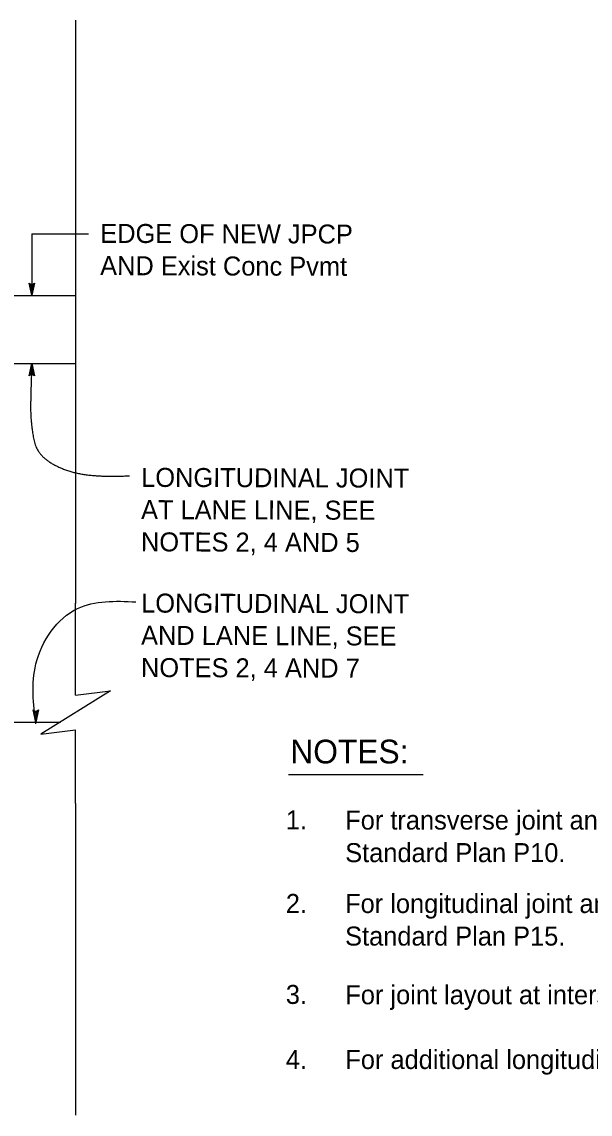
# Model space of a CAD drawing. Extents: x -894 to 866, y -476 to 714.
# Drawn here: x 221.8 to 431.2, y 40.4 to 442.8 of the extents above; entities that cross this region are included whole.
import ezdxf

# ---------------------------------------------------------------- set-up
doc = ezdxf.new("R2010")
doc.units = 0
for name, color, linetype in [('56 Stage 3 Anno', 7, 'Continuous'), ('57 Undefined', 7, 'Continuous'), ('60 Nongeo Data', 7, 'Continuous')]:
    doc.layers.add(name, color=color, linetype=linetype)

msp = doc.modelspace()

# ---------------------------------------------------------------- linework, layer by layer
at = {"layer": '56 Stage 3 Anno'}
for p, q in [((241.6, 443.41), (241.6, 349.05)), ((225.45, 342.06), (224.45, 346.56)), ((224.45, 346.56), (224.45, 346.56)), ((224.45, 346.56), (225.45, 345.96)), ((225.45, 343.1), (224.72, 346.38)), ((225.45, 344.13), (224.98, 346.25)), ((225.45, 345.96), (226.46, 346.56)), ((226.46, 346.56), (225.45, 342.06)), ((226.19, 346.39), (225.45, 343.09)), ((225.92, 346.22), (225.45, 344.13)), ((225.66, 346.09), (225.45, 345.16)), ((226.46, 346.56), (226.46, 346.56)), ((241.6, 349.05), (241.6, 228.55)), ((225.45, 345.16), (225.25, 346.07)), ((225.45, 342.06), (225.45, 342.06)), ((224.48, 312.42), (225.49, 316.92)), ((224.75, 312.58), (225.49, 315.88)), ((225.02, 312.76), (225.48, 314.85)), ((225.48, 314.85), (225.95, 312.73)), ((225.49, 316.92), (225.49, 316.92)), ((225.49, 316.92), (226.48, 312.42)), ((225.49, 315.87), (226.21, 312.59)), ((225.49, 313.02), (224.48, 312.42)), ((224.48, 312.42), (224.48, 312.42)), ((225.28, 312.89), (225.48, 313.81)), ((225.48, 313.81), (225.68, 312.9)), ((226.48, 312.42), (225.49, 313.02)), ((226.48, 312.42), (226.48, 312.42)), ((226.96, 184.82), (225.96, 189.32)), ((225.96, 189.32), (225.96, 189.32)), ((225.96, 189.32), (226.96, 188.72)), ((226.96, 185.87), (226.23, 189.15)), ((226.96, 188.72), (227.96, 189.32)), ((227.96, 189.32), (226.96, 184.82)), ((227.7, 189.16), (226.96, 185.86)), ((227.96, 189.32), (227.96, 189.32)), ((226.96, 186.89), (226.49, 189.01)), ((226.96, 187.93), (226.76, 188.84)), ((227.43, 188.98), (226.96, 186.89)), ((227.17, 188.85), (226.96, 187.93)), ((226.96, 184.82), (226.96, 184.82)), ((241.6, 154.86), (241.6, 40.01))]:
    msp.add_line(p, q, dxfattribs=at)
msp.add_open_spline([(225.48, 316.92), (224.91, 303.69), (225.18, 293.96), (227.28, 283.45), (237.79, 277.14), (251.46, 275.03), (261.45, 275.56)], degree=2, dxfattribs=at)
at = {"layer": '57 Undefined'}
msp.add_line((320.05, 165.51), (369.65, 165.51), dxfattribs=at)
at = {"layer": '60 Nongeo Data'}
for p, q in [((225.46, 364.64), (225.46, 341.93)), ((225.46, 364.64), (246.29, 364.64)), ((-108.39, 341.93), (241.6, 341.93)), ((-108.39, 316.93), (241.6, 316.93)), ((241.61, 194.74), (241.61, 228.64)), ((-113.99, 184.84), (236.02, 184.84)), ((241.61, 154.87), (241.61, 181.94))]:
    msp.add_line(p, q, dxfattribs=at)
msp.add_lwpolyline([(241.61, 194.74), (254.41, 196.34), (228.81, 180.34), (241.61, 181.94)], dxfattribs=at)
msp.add_spline([(226.97, 184.16), (226.97, 206.23), (242.26, 226.67), (263.82, 229.12)], degree=3, dxfattribs=at)

# ---------------------------------------------------------------- texts
at = {"layer": '57 Undefined'}
for s, p in [('EDGE OF NEW JPCP', (250.68, 361.37)), ('AND Exist Conc Pvmt', (250.64, 349.49)), ('LONGITUDINAL JOINT', (265.76, 271.48)), ('AT LANE LINE, SEE', (265.72, 259.6)), ('NOTES 2, 4 AND 5', (265.69, 247.73)), ('LONGITUDINAL JOINT', (265.76, 225.17)), ('AND LANE LINE, SEE', (265.72, 213.3)), ('NOTES 2, 4 AND 7', (265.69, 201.42)), ('1.', (319.07, 145.29)), ('2.', (319.07, 114.51)), ('3.', (319.07, 80.99)), ('4.', (319.07, 57.04))]:
    msp.add_text(s, height=7, rotation=359.8239, dxfattribs=at).set_placement(p)
for s, height, p in [('NOTES:', 8.75, (320.73, 169.58)), ('For transverse joint and dowel bar details not shown, see', 7, (340.96, 145.22)), ('Standard Plan P10.', 7, (340.96, 133.22)), ('For longitudinal joint and tie bar details not shown, see', 7, (340.92, 114.48)), ('Standard Plan P15.', 7, (340.92, 102.48)), ('For joint layout at intersections, see Project Plans.', 7, (341, 80.87)), ('For additional longitudinal joint details, see Standard Plan P18.', 7, (341, 57.01))]:
    msp.add_text(s, height=height, dxfattribs=at).set_placement(p)

doc.saveas('drawing.dxf')
